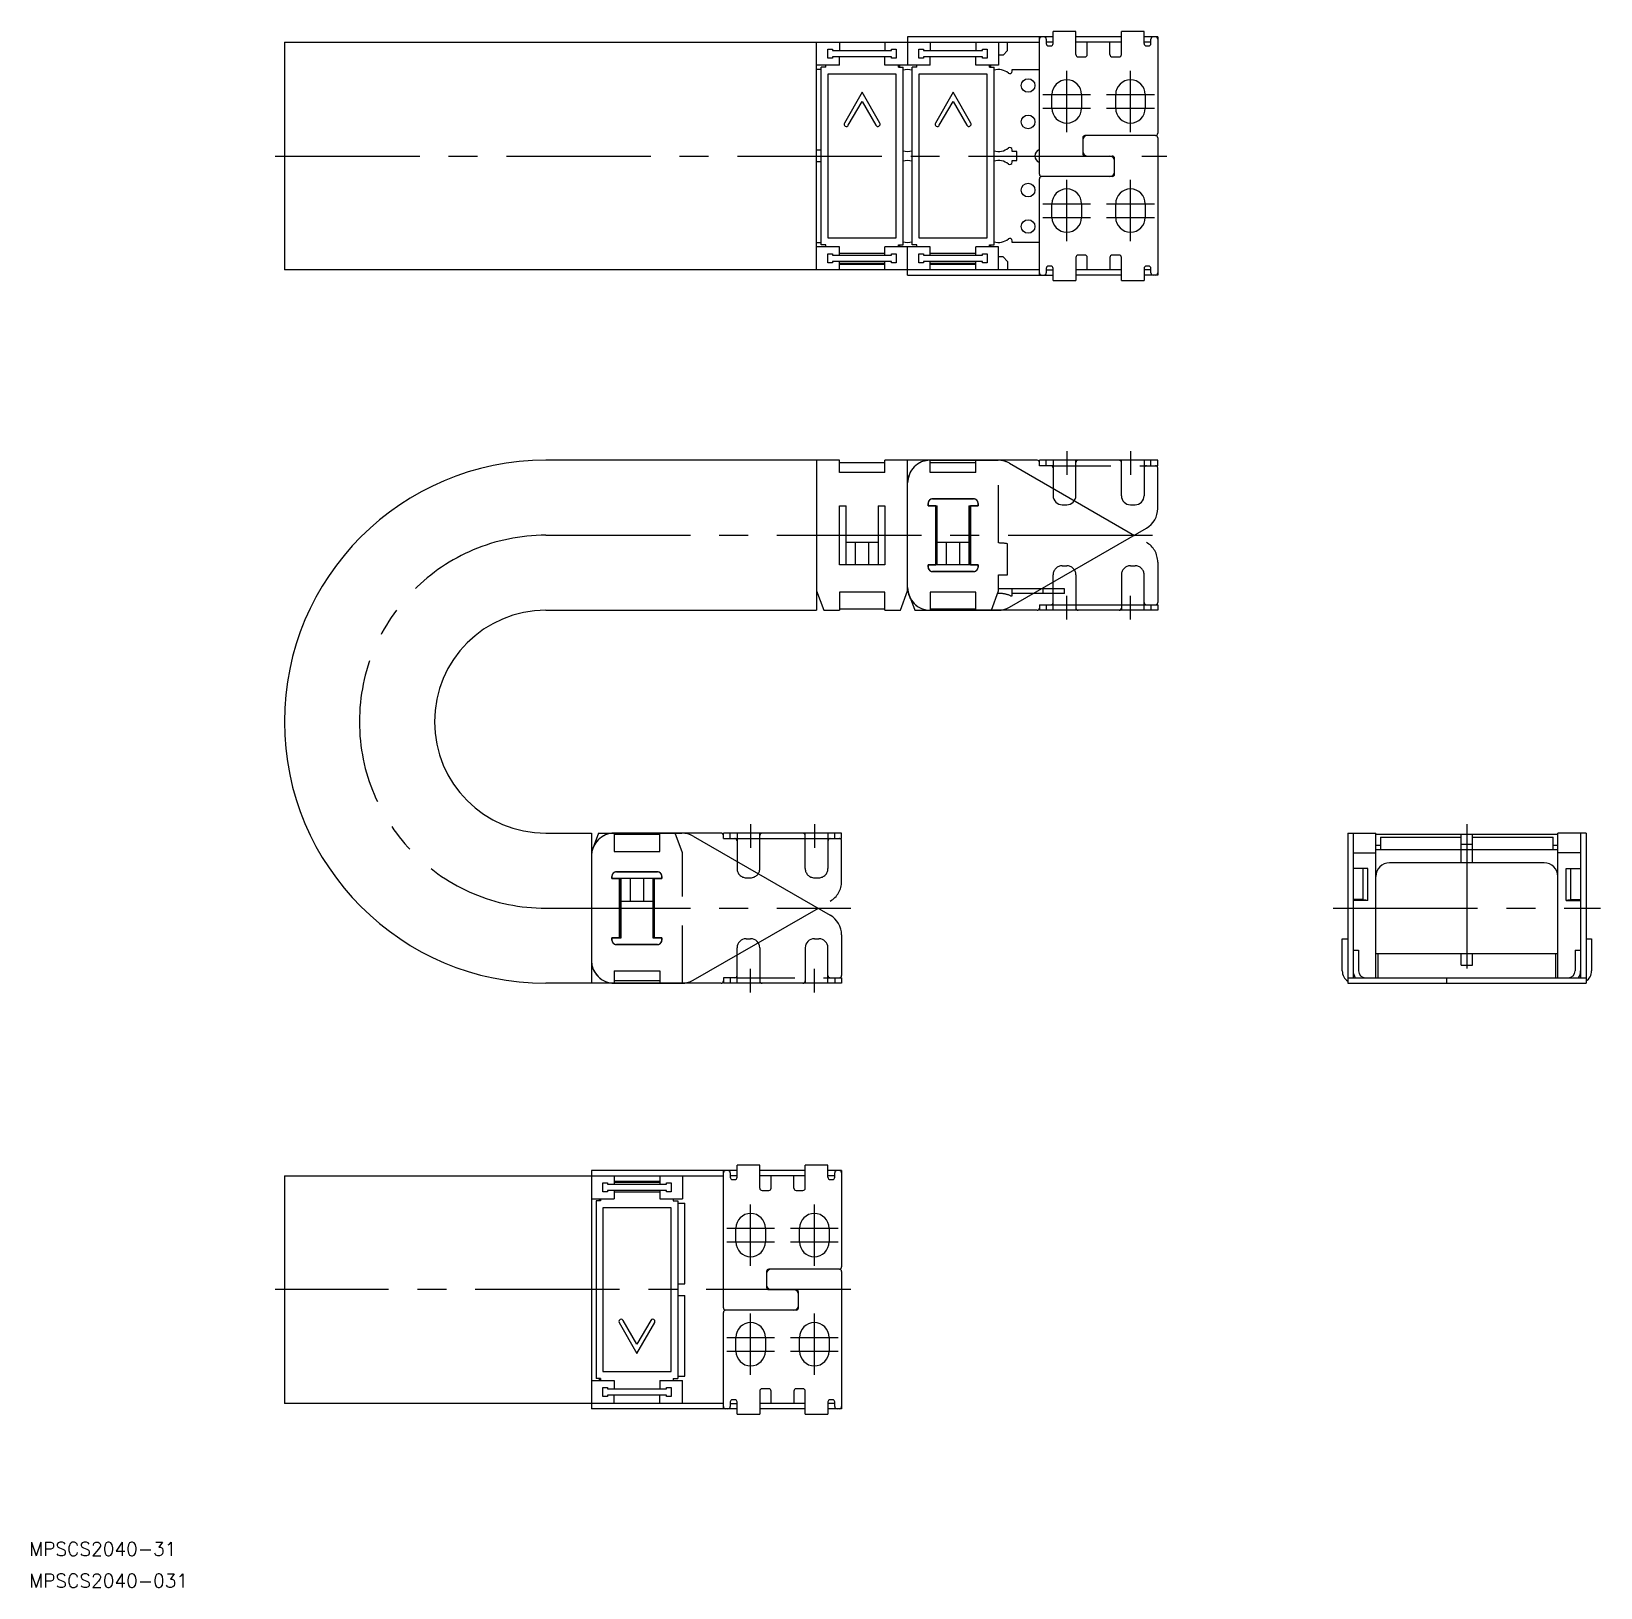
# Model space of a CAD drawing. Extents: x -56 to 289, y -41 to 302.
import ezdxf

# ---------------------------------------------------------------- set-up
doc = ezdxf.new("R2010")
doc.units = 0
for name, pattern in [('CENTER', [50.8, 31.75, -6.35, 6.35, -6.35]), ('DASHED', [19.05, 12.7, -6.35]), ('PHANTOM', [63.5, 31.75, -6.35, 6.35, -6.35, 6.35, -6.35])]:
    doc.linetypes.add(name, pattern=pattern)
doc.layers.get('0').update_dxf_attribs({"linetype": 'CONTINUOUS'})
doc.layers.add('CENTER', color=1, linetype='CENTER')
doc.styles.get("Standard").update_dxf_attribs({"font": 'txt.shx', "height": 3, "bigfont": 'bigfont.shx'})

msp = doc.modelspace()

# ---------------------------------------------------------------- linework, layer by layer
at = {"color": 7, "linetype": 'CONTINUOUS'}
for p, q in [((169.011066, 300.455905), (137.011066, 300.455905)), ((137.011066, 300.455905), (137.011066, 294.255905)), ((166.011066, 270.255905), (166.011066, 300.455905)), ((174.011066, 301.655905), (169.011066, 301.655905)), ((169.011066, 298.955905), (169.011066, 301.655905)), ((174.011066, 296.555905), (174.011066, 301.655905)), ((184.011066, 300.455905), (174.011066, 300.455905)), ((189.011066, 301.655905), (184.011066, 301.655905)), ((184.011066, 296.555905), (184.011066, 301.655905)), ((189.011066, 298.955905), (189.011066, 301.655905)), ((192.011066, 300.455905), (189.011066, 300.455905)), ((192.011066, 300.455905), (192.011066, 279.255905)), ((0, 299.255905), (0, 249.255905)), ((0, 299.255905), (166.011066, 299.255905)), ((117.011066, 249.255905), (117.011066, 299.255905)), ((119.511066, 297.755905), (120.511066, 297.755905)), ((119.511066, 295.755905), (119.511066, 297.755905)), ((120.511066, 297.755905), (120.511066, 297.455905)), ((120.511066, 297.455905), (133.511066, 297.455905)), ((122.011066, 299.255905), (122.011066, 297.455905)), ((132.011066, 299.255905), (132.011066, 297.455905)), ((133.511066, 297.455905), (133.511066, 297.755905)), ((133.511066, 297.755905), (134.511066, 297.755905)), ((134.511066, 297.755905), (134.511066, 295.755905)), ((139.511066, 295.755905), (139.511066, 297.755905)), ((139.511066, 297.755905), (140.511066, 297.755905)), ((140.511066, 297.755905), (140.511066, 297.455905)), ((140.511066, 297.455905), (153.511066, 297.455905)), ((142.011066, 299.255905), (142.011066, 297.455905)), ((152.011066, 299.255905), (152.011066, 297.455905)), ((153.511066, 297.455905), (153.511066, 297.755905)), ((153.511066, 297.755905), (154.511066, 297.755905)), ((154.511066, 297.755905), (154.511066, 295.755905)), ((157.011066, 299.255905), (157.011066, 294.255905)), ((158.011066, 296.455905), (159.011066, 297.455905)), ((159.011066, 297.455905), (159.011066, 299.255905)), ((167.511066, 299.955905), (167.511066, 298.955905)), ((169.011066, 299.255905), (167.511066, 299.255905)), ((168.011066, 298.455905), (168.511066, 298.455905)), ((184.011066, 299.255905), (174.011066, 299.255905)), ((176.511066, 296.555905), (176.511066, 299.255905)), ((181.511066, 296.555905), (181.511066, 299.255905)), ((190.511066, 299.255905), (189.011066, 299.255905)), ((189.511066, 298.455905), (190.011066, 298.455905)), ((190.511066, 298.955905), (190.511066, 299.955905)), ((122.011066, 294.255905), (117.011066, 294.255905)), ((118.011066, 293.255905), (117.011066, 293.255905)), ((118.011066, 254.755905), (118.011066, 293.755905)), ((119.011066, 293.755905), (118.011066, 293.755905)), ((119.011066, 293.755905), (119.011066, 294.255905)), ((120.511066, 295.755905), (119.511066, 295.755905)), ((120.511066, 296.055905), (120.511066, 295.755905)), ((133.511066, 296.055905), (120.511066, 296.055905)), ((122.011066, 294.255905), (122.011066, 296.055905)), ((132.011066, 294.255905), (132.011066, 296.055905)), ((142.011066, 294.255905), (132.011066, 294.255905)), ((133.511066, 295.755905), (133.511066, 296.055905)), ((134.511066, 295.755905), (133.511066, 295.755905)), ((135.011066, 293.755905), (135.011066, 294.255905)), ((135.011066, 293.755905), (136.011066, 293.755905)), ((135.211066, 294.255905), (135.211066, 293.755905)), ((136.011066, 254.755905), (136.011066, 293.755905)), ((138.011066, 254.755905), (138.011066, 293.755905)), ((139.011066, 293.755905), (138.011066, 293.755905)), ((139.011066, 293.755905), (139.011066, 294.255905)), ((140.511066, 295.755905), (139.511066, 295.755905)), ((153.511066, 296.055905), (140.511066, 296.055905)), ((140.511066, 296.055905), (140.511066, 295.755905)), ((142.011066, 294.255905), (142.011066, 296.055905)), ((152.011066, 294.255905), (152.011066, 296.055905)), ((157.011066, 294.255905), (152.011066, 294.255905)), ((153.511066, 295.755905), (153.511066, 296.055905)), ((154.511066, 295.755905), (153.511066, 295.755905)), ((155.011066, 293.755905), (155.011066, 294.255905)), ((155.011066, 293.755905), (156.011066, 293.755905)), ((155.211066, 294.255905), (155.211066, 293.755905)), ((156.011066, 254.755905), (156.011066, 293.755905)), ((158.011066, 296.455905), (157.011066, 296.455905)), ((160.011066, 292.878404), (160.011066, 293.255905)), ((160.011066, 293.255905), (166.011066, 293.255905)), ((174.511066, 296.055905), (176.011066, 296.055905)), ((182.011066, 296.055905), (183.511066, 296.055905)), ((134.511066, 292.255905), (119.511066, 292.255905)), ((119.511066, 292.255905), (119.511066, 256.255905)), ((134.511066, 256.255905), (134.511066, 292.255905)), ((154.511066, 292.255905), (139.511066, 292.255905)), ((139.511066, 292.255905), (139.511066, 256.255905)), ((154.511066, 256.255905), (154.511066, 292.255905)), ((127.011066, 288.255905), (123.113952, 281.505905)), ((130.90818, 281.505905), (127.011066, 288.255905)), ((147.011066, 288.255905), (143.113952, 281.505905)), ((150.90818, 281.505905), (147.011066, 288.255905)), ((168.761066, 284.755905), (168.761066, 287.755905)), ((175.261066, 287.755905), (175.261066, 284.755905)), ((182.761066, 284.755905), (182.761066, 287.755905)), ((189.261066, 287.755905), (189.261066, 284.755905)), ((123.979977, 281.005905), (127.011066, 286.255905)), ((127.011066, 286.255905), (130.042155, 281.005905)), ((143.979977, 281.005905), (147.011066, 286.255905)), ((147.011066, 286.255905), (150.042155, 281.005905)), ((175.511066, 278.255905), (175.511066, 274.755905)), ((191.511066, 278.755905), (176.011066, 278.755905)), ((192.011066, 278.255905), (192.011066, 248.055905)), ((118.011066, 275.505905), (117.011066, 275.505905)), ((118.011066, 273.005905), (117.011066, 273.005905)), ((160.011066, 275.255905), (160.011066, 275.633406)), ((161.011066, 275.255905), (160.011066, 275.255905)), ((160.011066, 272.878404), (160.011066, 273.255905)), ((160.011066, 273.255905), (161.011066, 273.255905)), ((161.011066, 273.255905), (161.011066, 275.255905)), ((176.011066, 274.255905), (182.011066, 274.255905)), ((182.511066, 270.255905), (182.511066, 273.755905)), ((166.011066, 248.055905), (166.011066, 269.255905)), ((182.011066, 269.755905), (166.511066, 269.755905)), ((168.761066, 260.755905), (168.761066, 263.755905)), ((175.261066, 263.755905), (175.261066, 260.755905)), ((182.761066, 260.755905), (182.761066, 263.755905)), ((189.261066, 263.755905), (189.261066, 260.755905)), ((119.511066, 256.255905), (134.511066, 256.255905)), ((139.511066, 256.255905), (154.511066, 256.255905)), ((160.011066, 255.255905), (160.011066, 255.633406)), ((117.011066, 255.255905), (118.011066, 255.255905)), ((122.011066, 254.255905), (117.011066, 254.255905)), ((119.011066, 254.755905), (118.011066, 254.755905)), ((119.011066, 254.255905), (119.011066, 254.755905)), ((119.511066, 252.755905), (120.511066, 252.755905)), ((119.511066, 250.755905), (119.511066, 252.755905)), ((120.511066, 252.755905), (120.511066, 252.455905)), ((120.511066, 252.455905), (133.511066, 252.455905)), ((122.011066, 252.455905), (122.011066, 254.255905)), ((122.011066, 252.855905), (132.011066, 252.855905)), ((142.011066, 254.255905), (132.011066, 254.255905)), ((132.011066, 252.455905), (132.011066, 254.255905)), ((133.511066, 252.755905), (134.511066, 252.755905)), ((133.511066, 252.455905), (133.511066, 252.755905)), ((134.511066, 252.755905), (134.511066, 250.755905)), ((135.011066, 254.755905), (136.011066, 254.755905)), ((135.011066, 254.255905), (135.011066, 254.755905)), ((135.211066, 254.755905), (135.211066, 254.255905)), ((137.011066, 248.055905), (137.011066, 254.255905)), ((139.011066, 254.755905), (138.011066, 254.755905)), ((139.011066, 254.255905), (139.011066, 254.755905)), ((139.511066, 252.755905), (140.511066, 252.755905)), ((139.511066, 250.755905), (139.511066, 252.755905)), ((140.511066, 252.755905), (140.511066, 252.455905)), ((140.511066, 252.455905), (153.511066, 252.455905)), ((142.011066, 252.455905), (142.011066, 254.255905)), ((142.011066, 252.855905), (152.011066, 252.855905)), ((157.011066, 254.255905), (152.011066, 254.255905)), ((152.011066, 252.455905), (152.011066, 254.255905)), ((153.511066, 252.755905), (154.511066, 252.755905)), ((153.511066, 252.455905), (153.511066, 252.755905)), ((154.511066, 252.755905), (154.511066, 250.755905)), ((155.011066, 254.755905), (156.011066, 254.755905)), ((155.011066, 254.255905), (155.011066, 254.755905)), ((155.211066, 254.755905), (155.211066, 254.255905)), ((157.011066, 249.255905), (157.011066, 254.255905)), ((158.011066, 252.055905), (157.011066, 252.055905)), ((159.011066, 251.055905), (158.011066, 252.055905)), ((166.011066, 255.255905), (160.011066, 255.255905)), ((174.011066, 251.955905), (174.011066, 246.855905)), ((176.011066, 252.455905), (174.511066, 252.455905)), ((176.511066, 249.255905), (176.511066, 251.955905)), ((181.511066, 251.955905), (181.511066, 249.255905)), ((183.511066, 252.455905), (182.011066, 252.455905)), ((184.011066, 246.855905), (184.011066, 251.955905)), ((166.011066, 249.255905), (0, 249.255905)), ((120.511066, 250.755905), (119.511066, 250.755905)), ((133.511066, 251.055905), (120.511066, 251.055905)), ((120.511066, 251.055905), (120.511066, 250.755905)), ((122.011066, 249.255905), (122.011066, 251.055905)), ((122.011066, 250.668336), (132.011066, 250.668336)), ((122.011066, 250.482685), (132.011066, 250.482685)), ((132.011066, 249.255905), (132.011066, 251.055905)), ((133.511066, 250.755905), (133.511066, 251.055905)), ((134.511066, 250.755905), (133.511066, 250.755905)), ((140.511066, 250.755905), (139.511066, 250.755905)), ((153.511066, 251.055905), (140.511066, 251.055905)), ((140.511066, 251.055905), (140.511066, 250.755905)), ((142.011066, 249.255905), (142.011066, 251.055905)), ((142.011066, 250.668336), (152.011066, 250.668336)), ((142.011066, 250.482685), (152.011066, 250.482685)), ((152.011066, 249.255905), (152.011066, 251.055905)), ((153.511066, 250.755905), (153.511066, 251.055905)), ((154.511066, 250.755905), (153.511066, 250.755905)), ((159.011066, 251.055905), (159.011066, 249.255905)), ((167.511066, 249.555905), (167.511066, 248.555905)), ((167.511066, 249.255905), (169.011066, 249.255905)), ((168.511066, 250.055905), (168.011066, 250.055905)), ((169.011066, 246.855905), (169.011066, 249.555905)), ((184.011066, 249.255905), (174.011066, 249.255905)), ((189.011066, 249.555905), (189.011066, 246.855905)), ((190.511066, 249.255905), (189.011066, 249.255905)), ((190.011066, 250.055905), (189.511066, 250.055905)), ((190.511066, 248.555905), (190.511066, 249.555905)), ((137.011066, 248.055905), (169.011066, 248.055905)), ((169.011066, 246.855905), (174.011066, 246.855905)), ((184.011066, 248.055905), (174.011066, 248.055905)), ((184.011066, 246.855905), (189.011066, 246.855905)), ((192.011066, 248.055905), (189.011066, 248.055905)), ((122.011066, 207.369706), (57.5, 207.369706)), ((117.011066, 207.369706), (117.011066, 174.369706)), ((122.011066, 204.649902), (122.011066, 207.369706)), ((165.511066, 207.369706), (132.011066, 207.369706)), ((132.011066, 204.649902), (132.011066, 207.369706)), ((137.011066, 178.669706), (137.011066, 207.369706)), ((192.011066, 207.369706), (166.011066, 207.369706)), ((166.011066, 206.169706), (166.011066, 207.369706)), ((167.511066, 206.169706), (167.511066, 207.369706)), ((169.011066, 207.369706), (169.011066, 199.569706)), ((174.011066, 199.569706), (174.011066, 207.369706)), ((184.011066, 199.569706), (184.011066, 207.369706)), ((189.011066, 207.369706), (189.011066, 199.569706)), ((190.511066, 206.169706), (190.511066, 207.369706)), ((192.011066, 206.169706), (192.011066, 207.369706)), ((122.011066, 206.869706), (132.011066, 206.869706)), ((132.011066, 204.649902), (122.011066, 204.649902)), ((169.011066, 206.169706), (166.011066, 206.169706)), ((189.011066, 206.169706), (192.011066, 206.169706)), ((192.011066, 196.756457), (192.011066, 205.669706)), ((122.011066, 184.369706), (122.011066, 197.369706)), ((122.011066, 197.369706), (123.511066, 197.369706)), ((123.511066, 184.369706), (123.511066, 197.369706)), ((130.511066, 197.369706), (130.511066, 184.369706)), ((130.511066, 197.369706), (132.011066, 197.369706)), ((132.011066, 197.369706), (132.011066, 184.369706)), ((141.511066, 197.869706), (141.511066, 197.369706)), ((141.511066, 197.369706), (143.511066, 197.369706)), ((151.511066, 198.869706), (142.511066, 198.869706)), ((143.211066, 184.369706), (143.211066, 197.369706)), ((143.511066, 184.369706), (143.511066, 197.369706)), ((150.511066, 197.369706), (150.511066, 184.369706)), ((150.511066, 197.369706), (152.511066, 197.369706)), ((150.811066, 197.369706), (150.811066, 184.369706)), ((152.511066, 197.369706), (152.511066, 197.869706)), ((171.011066, 197.569706), (172.011066, 197.569706)), ((186.011066, 197.569706), (187.011066, 197.569706)), ((159.396329, 175.039579), (189.511066, 192.42633)), ((123.511066, 189.369706), (130.511066, 189.369706)), ((125.511066, 189.369706), (125.511066, 184.369706)), ((128.511066, 184.369706), (128.511066, 189.369706)), ((143.511066, 189.369706), (150.511066, 189.369706)), ((145.511066, 189.369706), (145.511066, 184.369706)), ((148.511066, 184.369706), (148.511066, 189.369706)), ((132.011066, 184.369706), (122.011066, 184.369706)), ((152.511066, 184.369706), (141.511066, 184.369706)), ((141.511066, 184.369706), (141.511066, 183.869706)), ((142.511066, 182.869706), (151.511066, 182.869706)), ((152.511066, 183.869706), (152.511066, 184.369706)), ((117.011066, 178.669706), (118.576138, 174.369706)), ((132.011066, 178.369706), (122.011066, 178.369706)), ((122.011066, 178.369706), (122.011066, 174.369706)), ((132.011066, 174.369706), (132.011066, 178.369706)), ((135.445994, 174.369706), (137.011066, 178.669706)), ((137.011066, 178.669706), (137.102244, 178.419195)), ((137.639714, 176.94251), (138.576138, 174.369706)), ((171.511066, 178.069706), (164.644663, 178.069706)), ((171.511066, 179.069706), (166.376714, 179.069706)), ((166.811066, 178.069706), (166.811066, 179.069706)), ((171.511066, 178.069706), (171.511066, 179.069706)), ((57.5, 174.369706), (117.011066, 174.369706)), ((118.576138, 174.369706), (122.011066, 174.369706)), ((122.011066, 174.669706), (132.011066, 174.669706)), ((132.011066, 174.369706), (135.445994, 174.369706)), ((138.576138, 174.369706), (156.896329, 174.369706)), ((57.5, 125.369706), (67.511066, 125.369706)), ((67.511066, 125.369706), (67.511066, 92.369706)), ((69.076138, 125.369706), (68.139714, 122.796902)), ((69.076138, 125.369706), (87.396329, 125.369706)), ((89.896329, 124.699833), (120.011066, 107.313082)), ((233.77548, 125.369706), (239.97548, 125.369706)), ((233.77548, 125.369706), (233.77548, 92.369706)), ((234.97548, 125.369706), (234.97548, 93.569706)), ((239.97548, 93.569706), (239.97548, 125.369706)), ((279.97548, 125.069706), (239.97548, 125.069706)), ((240.97548, 124.469706), (258.72548, 124.469706)), ((240.97548, 124.469706), (240.97548, 121.669706)), ((258.72548, 118.869706), (258.72548, 125.069706)), ((261.22548, 118.869706), (261.22548, 125.069706)), ((261.22548, 124.469706), (278.97548, 124.469706)), ((278.97548, 121.669706), (278.97548, 124.469706)), ((286.17548, 125.369706), (279.97548, 125.369706)), ((279.97548, 93.569706), (279.97548, 125.369706)), ((284.97548, 125.369706), (284.97548, 93.569706)), ((286.17548, 125.369706), (286.17548, 92.369706)), ((67.602244, 121.320217), (67.511066, 121.069706)), ((234.97548, 121.069706), (239.97548, 121.069706)), ((240.97548, 122.669706), (239.97548, 122.669706)), ((279.97548, 121.669706), (239.97548, 121.669706)), ((261.22548, 122.869706), (258.72548, 122.869706)), ((279.97548, 122.669706), (278.97548, 122.669706)), ((284.97548, 121.069706), (279.97548, 121.069706)), ((238.17548, 117.569706), (234.97548, 117.569706)), ((237.17548, 110.761942), (237.17548, 117.569706)), ((238.17548, 110.569706), (238.17548, 117.569706)), ((276.97548, 118.869706), (242.97548, 118.869706)), ((281.77548, 117.569706), (284.97548, 117.569706)), ((281.77548, 110.569706), (281.77548, 117.569706)), ((282.77548, 117.569706), (282.77548, 110.761942)), ((72.011066, 115.369706), (72.011066, 115.869706)), ((83.011066, 115.369706), (72.011066, 115.369706)), ((73.011066, 116.869706), (82.011066, 116.869706)), ((73.711066, 115.369706), (73.711066, 102.369706)), ((74.011066, 102.369706), (74.011066, 115.369706)), ((76.011066, 115.369706), (76.011066, 110.369706)), ((79.011066, 110.369706), (79.011066, 115.369706)), ((81.011066, 115.369706), (81.011066, 102.369706)), ((81.311066, 102.369706), (81.311066, 115.369706)), ((83.011066, 115.869706), (83.011066, 115.369706)), ((237.17548, 110.761942), (234.97548, 110.761942)), ((238.17548, 110.569706), (234.97548, 110.569706)), ((281.77548, 110.569706), (284.97548, 110.569706)), ((282.77548, 110.761942), (284.97548, 110.761942)), ((81.011066, 110.369706), (74.011066, 110.369706)), ((72.011066, 102.369706), (74.011066, 102.369706)), ((72.011066, 101.869706), (72.011066, 102.369706)), ((82.011066, 100.869706), (73.011066, 100.869706)), ((81.011066, 102.369706), (83.011066, 102.369706)), ((83.011066, 102.369706), (83.011066, 101.869706)), ((99.511066, 92.369706), (99.511066, 100.169706)), ((101.511066, 102.169706), (102.511066, 102.169706)), ((104.511066, 100.169706), (104.511066, 92.369706)), ((114.511066, 100.169706), (114.511066, 92.369706)), ((116.511066, 102.169706), (117.511066, 102.169706)), ((119.511066, 92.369706), (119.511066, 100.169706)), ((122.511066, 102.982955), (122.511066, 94.069706)), ((232.57548, 102.169706), (233.77548, 102.169706)), ((232.57548, 95.069706), (232.57548, 102.169706)), ((286.17548, 102.169706), (287.37548, 102.169706)), ((287.37548, 102.169706), (287.37548, 95.069706)), ((234.97548, 99.669706), (236.17548, 99.669706)), ((236.17548, 99.669706), (236.17548, 95.069706)), ((279.97548, 98.869706), (239.97548, 98.869706)), ((240.47548, 93.569706), (240.47548, 98.869706)), ((258.72548, 96.369706), (258.72548, 98.869706)), ((261.22548, 96.369706), (261.22548, 98.869706)), ((279.47548, 98.869706), (279.47548, 93.569706)), ((283.77548, 99.669706), (284.97548, 99.669706)), ((283.77548, 99.669706), (283.77548, 95.069706)), ((99.511066, 93.569706), (96.511066, 93.569706)), ((96.511066, 93.569706), (96.511066, 92.369706)), ((98.011066, 93.569706), (98.011066, 92.369706)), ((119.511066, 93.569706), (122.511066, 93.569706)), ((121.011066, 93.569706), (121.011066, 92.369706)), ((122.511066, 93.569706), (122.511066, 92.369706)), ((233.77548, 93.569706), (286.17548, 93.569706)), ((255.47548, 93.569706), (255.47548, 92.369706)), ((258.72548, 96.369706), (261.22548, 96.369706)), ((96.011066, 92.369706), (57.5, 92.369706)), ((122.511066, 92.369706), (96.511066, 92.369706)), ((233.77548, 92.369706), (286.17548, 92.369706)), ((104.511066, 52.4), (99.511066, 52.4)), ((99.511066, 49.7), (99.511066, 52.4)), ((104.511066, 47.3), (104.511066, 52.4)), ((119.511066, 52.4), (114.511066, 52.4)), ((114.511066, 47.3), (114.511066, 52.4)), ((119.511066, 49.7), (119.511066, 52.4)), ((0, 50), (0, 0)), ((0, 50), (96.511066, 50)), ((67.511066, 51.2), (67.511066, -1.2)), ((99.511066, 51.2), (67.511066, 51.2)), ((70.011066, 48.5), (71.011066, 48.5)), ((70.011066, 46.5), (70.011066, 48.5)), ((71.011066, 48.5), (71.011066, 48.2)), ((72.511066, 50), (72.511066, 48.2)), ((82.511066, 48.77322), (72.511066, 48.77322)), ((82.511066, 48.587569), (72.511066, 48.587569)), ((82.511066, 50), (82.511066, 48.2)), ((84.011066, 48.5), (85.011066, 48.5)), ((84.011066, 48.2), (84.011066, 48.5)), ((85.011066, 48.5), (85.011066, 46.5)), ((87.511066, 50), (87.511066, 45)), ((96.511066, 21), (96.511066, 51.2)), ((98.011066, 50.7), (98.011066, 49.7)), ((99.511066, 50), (98.011066, 50)), ((98.511066, 49.2), (99.011066, 49.2)), ((114.511066, 51.2), (104.511066, 51.2)), ((114.511066, 50), (104.511066, 50)), ((107.011066, 47.3), (107.011066, 50)), ((112.011066, 47.3), (112.011066, 50)), ((122.511066, 51.2), (119.511066, 51.2)), ((121.011066, 50), (119.511066, 50)), ((120.011066, 49.2), (120.511066, 49.2)), ((121.011066, 49.7), (121.011066, 50.7)), ((122.511066, 51.2), (122.511066, 30)), ((67.511066, 45), (72.511066, 45)), ((69.311066, 44.5), (69.311066, 45)), ((69.511066, 45), (69.511066, 44.5)), ((71.011066, 46.5), (70.011066, 46.5)), ((71.011066, 48.2), (84.011066, 48.2)), ((71.011066, 46.8), (71.011066, 46.5)), ((84.011066, 46.8), (71.011066, 46.8)), ((72.511066, 46.8), (72.511066, 45)), ((82.511066, 46.4), (72.511066, 46.4)), ((82.511066, 46.8), (82.511066, 45)), ((82.511066, 45), (87.511066, 45)), ((84.011066, 46.5), (84.011066, 46.8)), ((85.011066, 46.5), (84.011066, 46.5)), ((85.511066, 45), (85.511066, 44.5)), ((105.011066, 46.8), (106.511066, 46.8)), ((112.511066, 46.8), (114.011066, 46.8)), ((68.511066, 44.5), (68.511066, 5.5)), ((69.511066, 44.5), (68.511066, 44.5)), ((85.011066, 43), (70.011066, 43)), ((70.011066, 43), (70.011066, 7)), ((85.011066, 7), (85.011066, 43)), ((85.511066, 44.5), (86.511066, 44.5)), ((86.511066, 44.5), (86.511066, 5.5)), ((86.511066, 44), (88.011066, 44)), ((88.011066, 26.25), (88.011066, 44)), ((99.261066, 35.5), (99.261066, 38.5)), ((105.761066, 38.5), (105.761066, 35.5)), ((113.261066, 35.5), (113.261066, 38.5)), ((119.761066, 38.5), (119.761066, 35.5)), ((106.011066, 29), (106.011066, 25.5)), ((122.011066, 29.5), (106.511066, 29.5)), ((122.511066, 29), (122.511066, -1.2)), ((86.511066, 26.25), (88.011066, 26.25)), ((106.511066, 25), (112.511066, 25)), ((113.011066, 21), (113.011066, 24.5)), ((86.511066, 23.75), (88.011066, 23.75)), ((88.011066, 6), (88.011066, 23.75)), ((73.613952, 17.75), (77.511066, 11)), ((77.511066, 13), (74.479977, 18.25)), ((80.542155, 18.25), (77.511066, 13)), ((77.511066, 11), (81.40818, 17.75)), ((96.511066, -1.2), (96.511066, 20)), ((112.511066, 20.5), (97.011066, 20.5)), ((99.261066, 11.5), (99.261066, 14.5)), ((105.761066, 14.5), (105.761066, 11.5)), ((113.261066, 11.5), (113.261066, 14.5)), ((119.761066, 14.5), (119.761066, 11.5)), ((70.011066, 7), (85.011066, 7)), ((67.511066, 5), (72.511066, 5)), ((69.511066, 5.5), (68.511066, 5.5)), ((69.311066, 5), (69.311066, 5.5)), ((69.511066, 5.5), (69.511066, 5)), ((70.011066, 3.5), (71.011066, 3.5)), ((70.011066, 1.5), (70.011066, 3.5)), ((71.011066, 3.5), (71.011066, 3.2)), ((72.511066, 5), (72.511066, 3.2)), ((82.511066, 5), (87.511066, 5)), ((82.511066, 5), (82.511066, 3.2)), ((84.011066, 3.2), (84.011066, 3.5)), ((84.011066, 3.5), (85.011066, 3.5)), ((85.011066, 3.5), (85.011066, 1.5)), ((85.511066, 5.5), (86.511066, 5.5)), ((85.511066, 5.5), (85.511066, 5)), ((86.511066, 6), (88.011066, 6)), ((87.511066, 0), (87.511066, 5)), ((96.511066, 0), (0, 0)), ((71.011066, 1.5), (70.011066, 1.5)), ((71.011066, 3.2), (84.011066, 3.2)), ((71.011066, 1.8), (71.011066, 1.5)), ((84.011066, 1.8), (71.011066, 1.8)), ((72.511066, 0), (72.511066, 1.8)), ((82.511066, 0), (82.511066, 1.8)), ((84.011066, 1.5), (84.011066, 1.8)), ((85.011066, 1.5), (84.011066, 1.5)), ((98.011066, 0.3), (98.011066, -0.7)), ((98.011066, 0), (99.511066, 0)), ((99.011066, 0.8), (98.511066, 0.8)), ((99.511066, -2.4), (99.511066, 0.3)), ((104.511066, 2.7), (104.511066, -2.4)), ((114.511066, 0), (104.511066, 0)), ((106.511066, 3.2), (105.011066, 3.2)), ((107.011066, 0), (107.011066, 2.7)), ((112.011066, 2.7), (112.011066, 0)), ((114.011066, 3.2), (112.511066, 3.2)), ((114.511066, -2.4), (114.511066, 2.7)), ((119.511066, 0.3), (119.511066, -2.4)), ((121.011066, 0), (119.511066, 0)), ((120.511066, 0.8), (120.011066, 0.8)), ((121.011066, -0.7), (121.011066, 0.3)), ((99.511066, -1.2), (67.511066, -1.2)), ((99.511066, -2.4), (104.511066, -2.4)), ((114.511066, -1.2), (104.511066, -1.2)), ((114.511066, -2.4), (119.511066, -2.4)), ((122.511066, -1.2), (119.511066, -1.2))]:
    msp.add_line(p, q, dxfattribs=at)
at = {"color": 3, "linetype": 'PHANTOM'}
for p, q in [((142.011066, 207.369706), (156.896329, 207.369706)), ((159.396329, 206.699833), (189.511066, 189.313082)), ((137.011066, 179.369706), (137.011066, 202.369706)), ((141.511066, 197.369706), (141.511066, 197.869706)), ((143.196707, 197.369706), (141.511066, 197.369706)), ((142.511066, 198.869706), (151.511066, 198.869706)), ((143.211066, 197.369706), (143.211066, 184.369706)), ((150.811066, 184.369706), (150.811066, 197.369706)), ((152.511066, 197.369706), (150.825425, 197.369706)), ((152.511066, 197.869706), (152.511066, 197.369706)), ((141.511066, 184.369706), (143.196707, 184.369706)), ((141.511066, 183.869706), (141.511066, 184.369706)), ((151.511066, 182.869706), (142.511066, 182.869706)), ((150.825425, 184.369706), (152.511066, 184.369706)), ((152.511066, 184.369706), (152.511066, 183.869706)), ((171.011066, 184.169706), (172.011066, 184.169706)), ((186.011066, 184.169706), (187.011066, 184.169706)), ((192.011066, 184.982955), (192.011066, 176.069706)), ((169.011066, 174.369706), (169.011066, 182.169706)), ((174.011066, 182.169706), (174.011066, 174.369706)), ((184.011066, 182.169706), (184.011066, 174.369706)), ((189.011066, 174.369706), (189.011066, 182.169706)), ((172.011066, 172.369706), (172.011066, 177.569706)), ((186.011066, 172.369706), (186.011066, 177.569706)), ((165.511066, 174.369706), (142.011066, 174.369706)), ((166.011066, 175.569706), (192.011066, 175.569706)), ((166.011066, 175.569706), (166.011066, 174.369706)), ((192.011066, 174.369706), (166.011066, 174.369706)), ((167.511066, 175.569706), (167.511066, 174.369706)), ((190.511066, 175.569706), (190.511066, 174.369706)), ((192.011066, 175.569706), (192.011066, 174.369706)), ((96.011066, 125.369706), (72.511066, 125.369706)), ((122.511066, 125.369706), (96.511066, 125.369706)), ((96.511066, 124.169706), (96.511066, 125.369706)), ((98.011066, 124.169706), (98.011066, 125.369706)), ((99.511066, 125.369706), (99.511066, 117.569706)), ((102.511066, 127.369706), (102.511066, 122.169706)), ((104.511066, 117.569706), (104.511066, 125.369706)), ((114.511066, 117.569706), (114.511066, 125.369706)), ((116.511066, 127.369706), (116.511066, 122.169706)), ((119.511066, 125.369706), (119.511066, 117.569706)), ((121.011066, 124.169706), (121.011066, 125.369706)), ((122.511066, 124.169706), (122.511066, 125.369706)), ((96.511066, 124.169706), (122.511066, 124.169706)), ((122.511066, 114.756457), (122.511066, 123.669706)), ((67.511066, 120.369706), (67.511066, 97.369706)), ((72.011066, 115.869706), (72.011066, 115.369706)), ((72.011066, 115.369706), (73.696707, 115.369706)), ((82.011066, 116.869706), (73.011066, 116.869706)), ((73.711066, 102.369706), (73.711066, 115.369706)), ((81.311066, 115.369706), (81.311066, 102.369706)), ((81.325425, 115.369706), (83.011066, 115.369706)), ((83.011066, 115.369706), (83.011066, 115.869706)), ((101.511066, 115.569706), (102.511066, 115.569706)), ((116.511066, 115.569706), (117.511066, 115.569706)), ((89.896329, 93.039579), (120.011066, 110.42633)), ((73.696707, 102.369706), (72.011066, 102.369706)), ((72.011066, 102.369706), (72.011066, 101.869706)), ((73.011066, 100.869706), (82.011066, 100.869706)), ((83.011066, 102.369706), (81.325425, 102.369706)), ((83.011066, 101.869706), (83.011066, 102.369706)), ((72.511066, 92.369706), (87.396329, 92.369706))]:
    msp.add_line(p, q, dxfattribs=at)
at = {"color": 3, "linetype": 'DASHED'}
for p, q in [((142.011066, 204.649902), (142.011066, 207.369706)), ((152.011066, 204.649902), (152.011066, 207.369706)), ((157.011066, 189.169706), (157.011066, 207.369706)), ((142.011066, 206.869706), (152.011066, 206.869706)), ((152.011066, 204.649902), (142.011066, 204.649902)), ((169.011066, 206.169706), (189.011066, 206.169706)), ((159.011066, 182.169706), (159.011066, 188.97747)), ((157.011066, 178.669706), (157.011066, 182.169706)), ((157.011066, 182.169706), (159.011066, 182.169706)), ((137.102244, 178.419195), (137.639714, 176.94251)), ((152.011066, 178.369706), (142.011066, 178.369706)), ((142.011066, 178.369706), (142.011066, 174.369706)), ((152.011066, 174.369706), (152.011066, 178.369706)), ((155.445994, 174.369706), (157.011066, 178.669706)), ((157.311066, 178.069706), (156.792684, 178.069706)), ((166.376714, 179.069706), (157.011066, 179.069706)), ((159.602354, 177.569706), (160.011066, 177.569706)), ((160.011066, 177.569706), (160.011066, 179.069706)), ((164.644663, 178.069706), (160.011066, 178.069706)), ((142.011066, 174.669706), (152.011066, 174.669706)), ((72.511066, 125.369706), (72.511066, 121.369706)), ((82.511066, 125.069706), (72.511066, 125.069706)), ((82.511066, 121.369706), (82.511066, 125.369706)), ((87.511066, 121.069706), (85.945994, 125.369706)), ((68.139714, 122.796902), (67.602244, 121.320217)), ((72.511066, 121.369706), (82.511066, 121.369706)), ((87.511066, 92.369706), (87.511066, 121.069706)), ((72.511066, 95.08951), (82.511066, 95.08951)), ((72.511066, 95.08951), (72.511066, 92.369706)), ((82.511066, 95.08951), (82.511066, 92.369706)), ((99.511066, 93.569706), (119.511066, 93.569706)), ((82.511066, 92.869706), (72.511066, 92.869706))]:
    msp.add_line(p, q, dxfattribs=at)
at = {"color": 7, "linetype": 'CONTINUOUS'}
for centre in [(163.511066, 289.755905), (163.511066, 281.755905), (163.511066, 266.755905), (163.511066, 258.755905)]:
    msp.add_circle(centre, 1.5, dxfattribs=at)
for centre, radius, start, end in [((166.511066, 299.955905), 0.5, 90, 180), ((167.011066, 299.955905), 0.5, 0, 90), ((191.011066, 299.955905), 0.5, 90, 180), ((191.511066, 299.955905), 0.5, 0, 90), ((168.011066, 298.955905), 0.5, 180, 270), ((168.511066, 298.955905), 0.5, 270, 0), ((189.511066, 298.955905), 0.5, 180, 270), ((190.011066, 298.955905), 0.5, 270, 0), ((137.011066, 289.755905), 3.5, 73.39845, 106.60155), ((157.011066, 289.755905), 3.5, 51.317813, 106.60155), ((174.511066, 296.555905), 0.5, 180, 270), ((176.011066, 296.555905), 0.5, 270, 0), ((182.011066, 296.555905), 0.5, 180, 270), ((183.511066, 296.555905), 0.5, 270, 0), ((159.511066, 292.878404), 0.5, 231.317813, 0), ((172.011066, 287.755905), 3.25, 0, 180), ((186.011066, 287.755905), 3.25, 0, 180), ((172.011066, 284.755905), 3.25, 180, 0), ((186.011066, 284.755905), 3.25, 180, 0), ((123.546964, 281.255905), 0.5, 150, 330), ((130.475168, 281.255905), 0.5, 210, 30), ((143.546964, 281.255905), 0.5, 150, 330), ((150.475168, 281.255905), 0.5, 210, 30), ((157.011066, 278.755905), 3.5, 253.39845, 308.682187), ((159.511066, 275.633406), 0.5, 0, 128.682187), ((176.011066, 278.255905), 0.5, 90, 180), ((176.511066, 277.755905), 1, 90, 180), ((191.511066, 279.255905), 0.5, 270, 0), ((191.511066, 278.255905), 0.5, 0, 90), ((137.011066, 278.755905), 3.5, 253.39845, 286.60155), ((137.011066, 269.755905), 3.5, 73.39845, 106.60155), ((157.011066, 269.755905), 3.5, 51.317813, 106.60155), ((159.511066, 272.878404), 0.5, 231.317813, 0), ((166.511066, 274.255905), 1.5, 109.471221, 250.528779), ((176.511066, 275.255905), 1, 180, 270), ((176.011066, 274.755905), 0.5, 180, 270), ((181.511066, 273.255905), 1, 0, 90), ((182.011066, 273.755905), 0.5, 0, 90), ((166.511066, 270.255905), 0.5, 180, 270), ((166.511066, 269.255905), 0.5, 90, 180), ((181.511066, 270.755905), 1, 270, 0), ((182.011066, 270.255905), 0.5, 270, 0), ((172.011066, 263.755905), 3.25, 0, 180), ((186.011066, 263.755905), 3.25, 0, 180), ((172.011066, 260.755905), 3.25, 180, 0), ((186.011066, 260.755905), 3.25, 180, 0), ((137.011066, 258.755905), 3.5, 253.39845, 286.60155), ((157.011066, 258.755905), 3.5, 253.39845, 308.682187), ((159.511066, 255.633406), 0.5, 0, 128.682187), ((174.511066, 251.955905), 0.5, 90, 180), ((176.011066, 251.955905), 0.5, 0, 90), ((182.011066, 251.955905), 0.5, 90, 180), ((183.511066, 251.955905), 0.5, 0, 90), ((166.511066, 248.555905), 0.5, 180, 270), ((167.011066, 248.555905), 0.5, 270, 0), ((168.011066, 249.555905), 0.5, 90, 180), ((168.511066, 249.555905), 0.5, 0, 90), ((189.511066, 249.555905), 0.5, 90, 180), ((190.011066, 249.555905), 0.5, 0, 90), ((191.011066, 248.555905), 0.5, 180, 270), ((191.511066, 248.555905), 0.5, 270, 0), ((57.5, 149.869706), 57.5, 90, 270), ((142.011066, 202.369706), 5, 90, 180), ((165.511066, 206.869706), 0.5, 0, 90), ((174.511066, 206.869706), 0.5, 90, 180), ((183.511066, 206.869706), 0.5, 0, 90), ((168.511066, 205.669706), 0.5, 0, 90), ((189.511066, 205.669706), 0.5, 90, 180), ((191.511066, 205.669706), 0.5, 0, 90), ((142.511066, 197.869706), 1, 90, 180), ((151.511066, 197.869706), 1, 0, 90), ((171.011066, 199.569706), 2, 180, 270), ((172.011066, 199.569706), 2, 270, 0), ((186.011066, 199.569706), 2, 180, 270), ((187.011066, 199.569706), 2, 270, 0), ((187.011066, 196.756457), 5, 300, 0), ((142.511066, 183.869706), 1, 180, 270), ((151.511066, 183.869706), 1, 270, 0), ((142.011066, 179.369706), 5, 180, 270), ((57.5, 149.869706), 24.5, 90, 270), ((156.896329, 179.369706), 5, 270, 300), ((72.511066, 120.369706), 5, 90, 180), ((87.396329, 120.369706), 5, 60, 90), ((242.97548, 115.869706), 3, 90, 180), ((276.97548, 115.869706), 3, 0, 90), ((73.011066, 115.869706), 1, 90, 180), ((82.011066, 115.869706), 1, 0, 90), ((239.17548, 121.069706), 10.5, 259.019425, 264.534976), ((280.77548, 121.069706), 10.5, 275.465024, 280.980575), ((117.511066, 102.982955), 5, 0, 60), ((73.011066, 101.869706), 1, 180, 270), ((82.011066, 101.869706), 1, 270, 0), ((101.511066, 100.169706), 2, 90, 180), ((102.511066, 100.169706), 2, 0, 90), ((116.511066, 100.169706), 2, 90, 180), ((117.511066, 100.169706), 2, 0, 90), ((72.511066, 97.369706), 5, 180, 270), ((99.011066, 94.069706), 0.5, 270, 0), ((120.011066, 94.069706), 0.5, 180, 270), ((122.011066, 94.069706), 0.5, 270, 0), ((235.27548, 95.069706), 2.7, 180, 236.251011), ((237.67548, 95.069706), 2.7, 180, 213.748989), ((235.27548, 95.069706), 1.5, 258.463041, 270), ((237.67548, 95.069706), 1.5, 180, 270), ((282.27548, 95.069706), 1.5, 270, 0), ((282.27548, 95.069706), 2.7, 326.251011, 0), ((284.67548, 95.069706), 1.5, 270, 281.536959), ((284.67548, 95.069706), 2.7, 303.748989, 0), ((96.011066, 92.869706), 0.5, 270, 0), ((105.011066, 92.869706), 0.5, 180, 270), ((114.011066, 92.869706), 0.5, 270, 0), ((97.011066, 50.7), 0.5, 90, 180), ((97.511066, 50.7), 0.5, 0, 90), ((98.511066, 49.7), 0.5, 180, 270), ((99.011066, 49.7), 0.5, 270, 0), ((120.011066, 49.7), 0.5, 180, 270), ((120.511066, 49.7), 0.5, 270, 0), ((121.511066, 50.7), 0.5, 90, 180), ((122.011066, 50.7), 0.5, 0, 90), ((105.011066, 47.3), 0.5, 180, 270), ((106.511066, 47.3), 0.5, 270, 0), ((112.511066, 47.3), 0.5, 180, 270), ((114.011066, 47.3), 0.5, 270, 0), ((102.511066, 38.5), 3.25, 0, 180), ((116.511066, 38.5), 3.25, 0, 180), ((102.511066, 35.5), 3.25, 180, 0), ((116.511066, 35.5), 3.25, 180, 0), ((106.511066, 29), 0.5, 90, 180), ((107.011066, 28.5), 1, 90, 180), ((122.011066, 30), 0.5, 270, 0), ((122.011066, 29), 0.5, 0, 90), ((107.011066, 26), 1, 180, 270), ((106.511066, 25.5), 0.5, 180, 270), ((112.011066, 24), 1, 0, 90), ((112.511066, 24.5), 0.5, 0, 90), ((97.011066, 21), 0.5, 180, 270), ((112.011066, 21.5), 1, 270, 0), ((112.511066, 21), 0.5, 270, 0), ((74.046964, 18), 0.5, 30, 210), ((80.975168, 18), 0.5, 330, 150), ((97.011066, 20), 0.5, 90, 180), ((102.511066, 14.5), 3.25, 0, 180), ((116.511066, 14.5), 3.25, 0, 180), ((102.511066, 11.5), 3.25, 180, 0), ((116.511066, 11.5), 3.25, 180, 0), ((98.511066, 0.3), 0.5, 90, 180), ((99.011066, 0.3), 0.5, 0, 90), ((105.011066, 2.7), 0.5, 90, 180), ((106.511066, 2.7), 0.5, 0, 90), ((112.511066, 2.7), 0.5, 90, 180), ((114.011066, 2.7), 0.5, 0, 90), ((120.011066, 0.3), 0.5, 90, 180), ((120.511066, 0.3), 0.5, 0, 90), ((97.011066, -0.7), 0.5, 180, 270), ((97.511066, -0.7), 0.5, 270, 0), ((121.511066, -0.7), 0.5, 180, 270), ((122.011066, -0.7), 0.5, 270, 0)]:
    msp.add_arc(centre, radius, start, end, dxfattribs=at)
at = {"color": 3, "linetype": 'PHANTOM'}
for centre, radius, start, end in [((142.011066, 202.369706), 5, 90, 180), ((156.896329, 202.369706), 5, 60, 90), ((142.511066, 197.869706), 1, 90, 180), ((151.511066, 197.869706), 1, 0, 90), ((187.011066, 184.982955), 5, 0, 60), ((142.511066, 183.869706), 1, 180, 270), ((151.511066, 183.869706), 1, 270, 0), ((171.011066, 182.169706), 2, 90, 180), ((172.011066, 182.169706), 2, 0, 90), ((186.011066, 182.169706), 2, 90, 180), ((187.011066, 182.169706), 2, 0, 90), ((142.011066, 179.369706), 5, 180, 270), ((168.511066, 176.069706), 0.5, 270, 0), ((189.511066, 176.069706), 0.5, 180, 270), ((191.511066, 176.069706), 0.5, 270, 0), ((165.511066, 174.869706), 0.5, 270, 0), ((174.511066, 174.869706), 0.5, 180, 270), ((183.511066, 174.869706), 0.5, 270, 0), ((72.511066, 120.369706), 5, 90, 180), ((96.011066, 124.869706), 0.5, 0, 90), ((105.011066, 124.869706), 0.5, 90, 180), ((114.011066, 124.869706), 0.5, 0, 90), ((99.011066, 123.669706), 0.5, 0, 90), ((120.011066, 123.669706), 0.5, 90, 180), ((122.011066, 123.669706), 0.5, 0, 90), ((101.511066, 117.569706), 2, 180, 270), ((102.511066, 117.569706), 2, 270, 0), ((116.511066, 117.569706), 2, 180, 270), ((117.511066, 117.569706), 2, 270, 0), ((73.011066, 115.869706), 1, 90, 180), ((82.011066, 115.869706), 1, 0, 90), ((117.511066, 114.756457), 5, 300, 0), ((73.011066, 101.869706), 1, 180, 270), ((82.011066, 101.869706), 1, 270, 0), ((72.511066, 97.369706), 5, 180, 270), ((87.396329, 97.369706), 5, 270, 300)]:
    msp.add_arc(centre, radius, start, end, dxfattribs=at)
at = {"color": 3, "linetype": 'DASHED'}
for centre, radius, start, end in [((157.011066, 178.669706), 10.5, 79.019425, 90), ((157.297982, 172.509749), 5.559973, 65.51485124, 89.86517302)]:
    msp.add_arc(centre, radius, start, end, dxfattribs=at)
at = {"layer": 'CENTER', "color": 1, "linetype": 'CENTER'}
for p, q in [((172.011066, 279.505905), (172.011066, 293.005905)), ((186.011066, 279.505905), (186.011066, 293.005905)), ((166.761066, 287.755905), (177.261066, 287.755905)), ((180.761066, 287.755905), (191.261066, 287.755905)), ((166.761066, 284.755905), (177.261066, 284.755905)), ((180.761066, 284.755905), (191.261066, 284.755905)), ((-2, 274.255905), (194.011066, 274.255905)), ((172.011066, 255.505905), (172.011066, 269.005905)), ((186.011066, 255.505905), (186.011066, 269.005905)), ((166.761066, 263.755905), (177.261066, 263.755905)), ((180.761066, 263.755905), (191.261066, 263.755905)), ((166.761066, 260.755905), (177.261066, 260.755905)), ((180.761066, 260.755905), (191.261066, 260.755905)), ((172.011066, 209.369706), (172.011066, 204.169706)), ((186.011066, 209.369706), (186.011066, 204.169706)), ((57.5, 190.869706), (194.011066, 190.869706)), ((259.97548, 127.369706), (259.97548, 90.369706)), ((57.5, 108.869706), (124.511066, 108.869706)), ((230.57548, 108.869706), (289.37548, 108.869706)), ((102.511066, 90.369706), (102.511066, 95.569706)), ((116.511066, 90.369706), (116.511066, 95.569706)), ((102.511066, 30.25), (102.511066, 43.75)), ((116.511066, 30.25), (116.511066, 43.75)), ((97.261066, 38.5), (107.761066, 38.5)), ((111.261066, 38.5), (121.761066, 38.5)), ((97.261066, 35.5), (107.761066, 35.5)), ((111.261066, 35.5), (121.761066, 35.5)), ((124.511066, 25), (-2, 25)), ((102.511066, 6.25), (102.511066, 19.75)), ((116.511066, 6.25), (116.511066, 19.75)), ((97.261066, 14.5), (107.761066, 14.5)), ((111.261066, 14.5), (121.761066, 14.5)), ((97.261066, 11.5), (107.761066, 11.5)), ((111.261066, 11.5), (121.761066, 11.5))]:
    msp.add_line(p, q, dxfattribs=at)
msp.add_arc((57.5, 149.869706), 41, 90, 270, dxfattribs=at)

# ---------------------------------------------------------------- texts
at = {"color": 7, "linetype": 'CONTINUOUS'}
for s, p in [('MPSCS2040-31', (-56.135094, -33.508056)), ('MPSCS2040-031', (-56.135094, -40.511757))]:
    msp.add_text(s, height=3, dxfattribs=at).set_placement(p)

doc.saveas('drawing.dxf')
